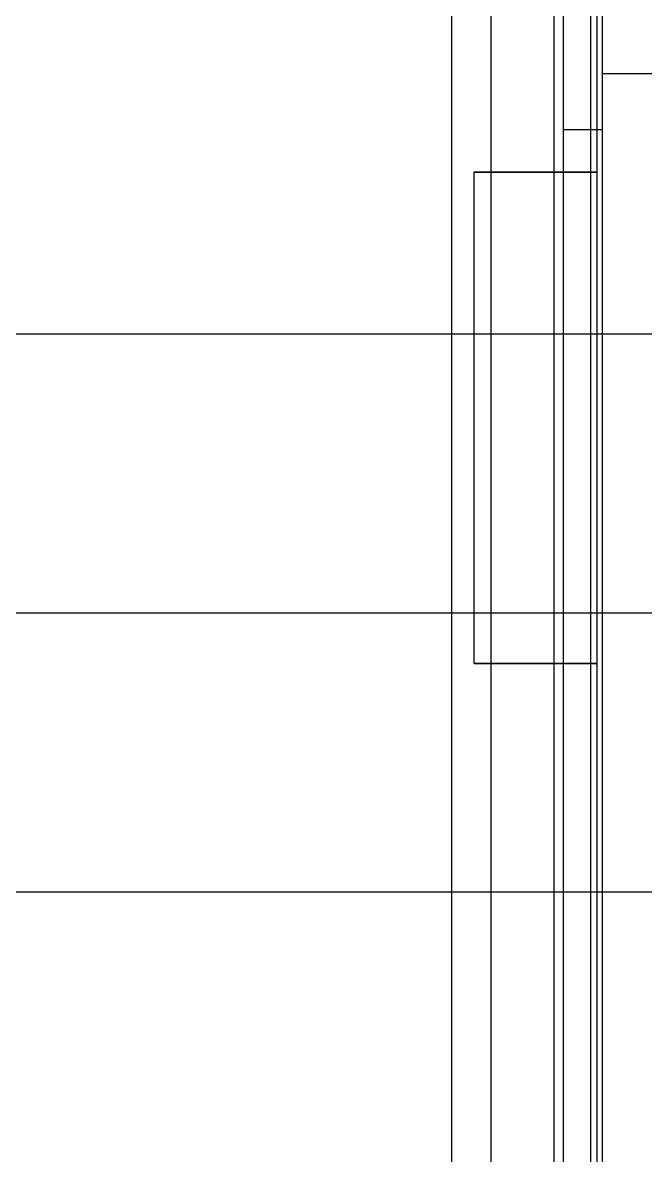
# Model space of a CAD drawing. Header units: millimetres. Extents: x -1355 to 669, y -1138 to 733.
# Drawn here: x -984.89 to -979.32, y 37.14 to 47.29 of the extents above; entities that cross this region are included whole.
import ezdxf

# ---------------------------------------------------------------- set-up
doc = ezdxf.new("R2010")
doc.units = ezdxf.units.MM
doc.layers.add('HIDDEN', color=8, linetype='Continuous')

msp = doc.modelspace()

# ---------------------------------------------------------------- linework, layer by layer
at = {"layer": 'HIDDEN'}
for points in [[(-979.698, 3.61), (-979.698, 56.18)], [(-979.698, 3.61), (-979.698, 56.18)], [(-979.698, 4.05), (-979.698, 56.18)], [(-979.698, 4.05), (-979.698, 56.18)], [(-979.698, 4.49), (-979.698, 56.18)], [(-979.698, 4.49), (-979.698, 56.18)], [(-979.698, 5.59), (-979.698, 56.18)], [(-979.698, 5.59), (-979.698, 56.18)], [(-980.048, 4.11), (-980.048, 55.68)], [(-980.048, 4.11), (-980.048, 55.68)], [(-980.048, 4.11), (-980.048, 55.68)], [(-980.048, 4.11), (-980.048, 55.68)], [(-980.048, 4.11), (-980.048, 55.68)], [(-980.048, 4.11), (-980.048, 55.68)], [(-980.048, 4.55), (-980.048, 55.68)], [(-980.048, 4.55), (-980.048, 55.68)], [(-980.048, 4.55), (-980.048, 55.68)], [(-980.048, 4.55), (-980.048, 55.68)], [(-980.048, 4.55), (-980.048, 55.68)], [(-980.048, 4.55), (-980.048, 55.68)], [(-980.048, 4.99), (-980.048, 55.68)], [(-980.048, 4.99), (-980.048, 55.68)], [(-980.048, 4.99), (-980.048, 55.68)], [(-980.048, 4.99), (-980.048, 55.68)], [(-980.048, 4.99), (-980.048, 55.68)], [(-980.048, 4.99), (-980.048, 55.68)], [(-980.048, 6.09), (-980.048, 55.68)], [(-980.048, 6.09), (-980.048, 55.68)], [(-980.048, 6.09), (-980.048, 55.68)], [(-980.048, 6.09), (-980.048, 55.68)], [(-980.048, 6.09), (-980.048, 55.68)], [(-980.048, 6.09), (-980.048, 55.68)], [(-979.698, 4.11), (-979.698, 55.68)], [(-979.698, 4.11), (-979.698, 55.68)], [(-979.698, 4.11), (-979.698, 55.68)], [(-979.698, 4.11), (-979.698, 55.68)], [(-979.698, 4.11), (-979.698, 55.68)], [(-979.698, 4.11), (-979.698, 55.68)], [(-979.698, 4.55), (-979.698, 55.68)], [(-979.698, 4.55), (-979.698, 55.68)], [(-979.698, 4.55), (-979.698, 55.68)], [(-979.698, 4.55), (-979.698, 55.68)], [(-979.698, 4.55), (-979.698, 55.68)], [(-979.698, 4.55), (-979.698, 55.68)], [(-979.698, 4.99), (-979.698, 55.68)], [(-979.698, 4.99), (-979.698, 55.68)], [(-979.698, 4.99), (-979.698, 55.68)], [(-979.698, 4.99), (-979.698, 55.68)], [(-979.698, 4.99), (-979.698, 55.68)], [(-979.698, 4.99), (-979.698, 55.68)], [(-979.698, 6.09), (-979.698, 55.68)], [(-979.698, 6.09), (-979.698, 55.68)], [(-979.698, 6.09), (-979.698, 55.68)], [(-979.698, 6.09), (-979.698, 55.68)], [(-979.698, 6.09), (-979.698, 55.68)], [(-979.698, 6.09), (-979.698, 55.68)], [(-979.748, 33.3), (-979.748, 54.2)], [(-979.748, 33.3), (-979.748, 54.2)], [(-980.133, 34.4), (-980.133, 53.1)], [(-980.133, 34.4), (-980.133, 53.1)], [(-979.803, 34.4), (-979.803, 53.1)], [(-979.803, 34.4), (-979.803, 53.1)], [(-980.698, 5.37), (-980.698, 52.88)], [(-980.698, 5.37), (-980.698, 52.88)], [(-979.698, 5.37), (-979.698, 52.88)], [(-979.698, 5.37), (-979.698, 52.88)], [(-981.048, 5.87), (-981.048, 52.38)], [(-981.048, 5.87), (-981.048, 52.38)], [(-981.048, 5.87), (-981.048, 52.38)], [(-981.048, 5.87), (-981.048, 52.38)], [(-981.048, 5.87), (-981.048, 52.38)], [(-981.048, 5.87), (-981.048, 52.38)], [(-980.698, 5.87), (-980.698, 52.38)], [(-980.698, 5.87), (-980.698, 52.38)], [(-980.698, 5.87), (-980.698, 52.38)], [(-980.698, 5.87), (-980.698, 52.38)], [(-980.698, 5.87), (-980.698, 52.38)], [(-980.698, 5.87), (-980.698, 52.38)], [(-978.698, 46.83), (-979.698, 46.83)], [(-979.698, 4.71), (-979.698, 46.83)], [(-978.698, 46.83), (-979.698, 46.83)], [(-979.698, 4.71), (-979.698, 46.83)], [(-978.698, 46.83), (-979.698, 46.83)], [(-979.698, 5.15), (-979.698, 46.83)], [(-978.698, 46.83), (-979.698, 46.83)], [(-979.698, 5.15), (-979.698, 46.83)], [(-979.698, 46.33), (-980.048, 46.33)], [(-980.048, 5.21), (-980.048, 46.33)], [(-979.698, 46.33), (-980.048, 46.33)], [(-980.048, 5.21), (-980.048, 46.33)], [(-979.698, 46.33), (-980.048, 46.33)], [(-980.048, 5.21), (-980.048, 46.33)], [(-979.698, 46.33), (-980.048, 46.33)], [(-980.048, 5.21), (-980.048, 46.33)], [(-979.698, 46.33), (-980.048, 46.33)], [(-980.048, 5.21), (-980.048, 46.33)], [(-979.698, 46.33), (-980.048, 46.33)], [(-980.048, 5.21), (-980.048, 46.33)], [(-979.698, 46.33), (-980.048, 46.33)], [(-980.048, 5.65), (-980.048, 46.33)], [(-979.698, 46.33), (-980.048, 46.33)], [(-980.048, 5.65), (-980.048, 46.33)], [(-979.698, 46.33), (-980.048, 46.33)], [(-980.048, 5.65), (-980.048, 46.33)], [(-979.698, 46.33), (-980.048, 46.33)], [(-980.048, 5.65), (-980.048, 46.33)], [(-979.698, 46.33), (-980.048, 46.33)], [(-980.048, 5.65), (-980.048, 46.33)], [(-979.698, 46.33), (-980.048, 46.33)], [(-980.048, 5.65), (-980.048, 46.33)], [(-979.698, 5.21), (-979.698, 46.33)], [(-979.698, 5.21), (-979.698, 46.33)], [(-979.698, 5.21), (-979.698, 46.33)], [(-979.698, 5.21), (-979.698, 46.33)], [(-979.698, 5.21), (-979.698, 46.33)], [(-979.698, 5.21), (-979.698, 46.33)], [(-979.698, 5.65), (-979.698, 46.33)], [(-979.698, 5.65), (-979.698, 46.33)], [(-979.698, 5.65), (-979.698, 46.33)], [(-979.698, 5.65), (-979.698, 46.33)], [(-979.698, 5.65), (-979.698, 46.33)], [(-979.698, 5.65), (-979.698, 46.33)], [(-980.848, 41.55), (-980.848, 45.95)], [(-980.832, 45.95), (-980.848, 45.95)], [(-980.848, 45.95), (-980.832, 45.95)], [(-980.785, 45.95), (-980.832, 45.95)], [(-980.832, 45.95), (-980.785, 45.95)], [(-980.71, 45.95), (-980.785, 45.95)], [(-980.785, 45.95), (-980.71, 45.95)], [(-980.611, 45.95), (-980.71, 45.95)], [(-980.71, 45.95), (-980.611, 45.95)], [(-980.493, 45.95), (-980.611, 45.95)], [(-980.611, 45.95), (-980.493, 45.95)], [(-980.365, 45.95), (-980.493, 45.95)], [(-980.493, 45.95), (-980.365, 45.95)], [(-980.232, 45.95), (-980.365, 45.95)], [(-980.365, 45.95), (-980.232, 45.95)], [(-980.103, 45.95), (-980.232, 45.95)], [(-980.232, 45.95), (-980.103, 45.95)], [(-979.986, 45.95), (-980.103, 45.95)], [(-980.103, 45.95), (-979.986, 45.95)], [(-979.887, 45.95), (-979.986, 45.95)], [(-979.986, 45.95), (-979.887, 45.95)], [(-979.811, 45.95), (-979.887, 45.95)], [(-979.887, 45.95), (-979.811, 45.95)], [(-979.764, 45.95), (-979.811, 45.95)], [(-979.811, 45.95), (-979.764, 45.95)], [(-979.748, 45.95), (-979.764, 45.95)], [(-979.764, 45.95), (-979.748, 45.95)], [(-919.698, 44.5), (-994.698, 44.5)], [(-919.698, 44.5), (-994.698, 44.5)], [(-922.198, 42), (-992.198, 42)], [(-922.198, 42), (-992.198, 42)], [(-922.198, 42), (-992.198, 42)], [(-922.198, 42), (-992.198, 42)], [(-980.832, 41.55), (-980.848, 41.55)], [(-980.848, 41.55), (-980.832, 41.55)], [(-980.785, 41.55), (-980.832, 41.55)], [(-980.832, 41.55), (-980.785, 41.55)], [(-980.71, 41.55), (-980.785, 41.55)], [(-980.785, 41.55), (-980.71, 41.55)], [(-980.611, 41.55), (-980.71, 41.55)], [(-980.71, 41.55), (-980.611, 41.55)], [(-980.493, 41.55), (-980.611, 41.55)], [(-980.611, 41.55), (-980.493, 41.55)], [(-980.365, 41.55), (-980.493, 41.55)], [(-980.493, 41.55), (-980.365, 41.55)], [(-980.232, 41.55), (-980.365, 41.55)], [(-980.365, 41.55), (-980.232, 41.55)], [(-980.103, 41.55), (-980.232, 41.55)], [(-980.232, 41.55), (-980.103, 41.55)], [(-979.986, 41.55), (-980.103, 41.55)], [(-980.103, 41.55), (-979.986, 41.55)], [(-979.887, 41.55), (-979.986, 41.55)], [(-979.986, 41.55), (-979.887, 41.55)], [(-979.811, 41.55), (-979.887, 41.55)], [(-979.887, 41.55), (-979.811, 41.55)], [(-979.764, 41.55), (-979.811, 41.55)], [(-979.811, 41.55), (-979.764, 41.55)], [(-979.748, 41.55), (-979.764, 41.55)], [(-979.764, 41.55), (-979.748, 41.55)], [(-919.698, 39.5), (-994.698, 39.5)], [(-919.698, 39.5), (-994.698, 39.5)]]:
    msp.add_lwpolyline(points, dxfattribs=at)

doc.saveas('drawing.dxf')
